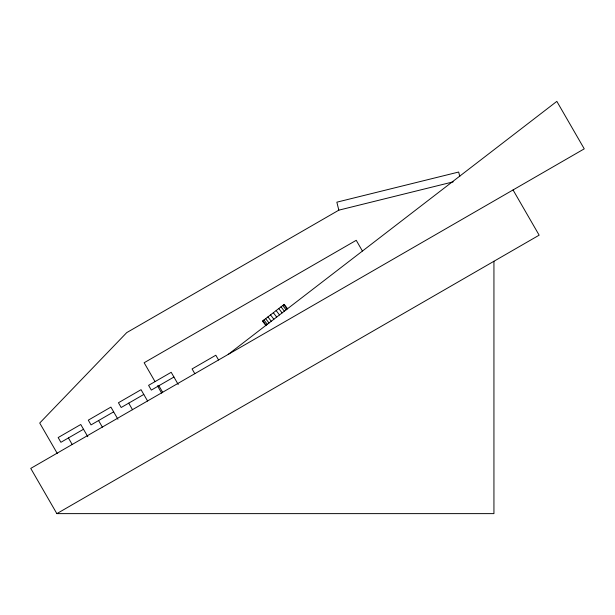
<?xml version="1.0" encoding="UTF-8"?>
<svg xmlns="http://www.w3.org/2000/svg" width="615" height="615" viewBox="0 0 615 615"><rect width="100%" height="100%" fill="white"/><g stroke="black" fill="none" stroke-linecap="round" stroke-linejoin="round"><path stroke-width="0.92" d="M228.227 354.394L556.844 101.375L584.25 148.845L30.75 468.407L56.857 513.625L493.937 513.625L493.937 261.275M453.209 181.856L338.827 210.161L126.736 332.607L39.721 423.035L57.287 453.455M83.502 429.255L60.893 442.3L58.156 437.557L80.757 424.504L87.791 436.681M113.644 411.85L91.035 424.904L88.299 420.153L110.908 407.099L117.934 419.276M143.787 394.446L121.178 407.499L118.441 402.748L141.05 389.695L147.6 401.049M173.93 377.041L151.321 390.095L148.584 385.344L171.193 372.298L178.219 384.475M56.857 513.625L539.147 235.168L513.048 189.958M287.543 308.722L284.199 304.379L262.482 321.099L265.826 325.443M283.83 304.663L287.174 309.007M282.746 305.501L286.09 309.845M281.017 306.831L284.361 311.175M278.772 308.561L282.116 312.904M276.15 310.575L279.494 314.918M273.344 312.743L276.689 317.086M270.531 314.903L273.875 319.246M267.917 316.917L271.261 321.261M265.665 318.655L269.009 322.998M263.943 319.977L267.287 324.32M262.851 320.815L266.195 325.158M362.396 250.989L356.231 240.304L144.141 362.75L155.057 381.661M218.556 359.983L215.819 355.232L192.08 368.939L194.824 373.682M158.862 385.743L162.675 392.347M157.432 385.766L161.707 393.17M128.72 403.148L132.532 409.751M98.569 420.552L102.382 427.156M68.426 437.957L72.239 444.56M459.774 176.467L458.675 172.031L336.851 202.181L338.827 210.161"/></g></svg>
